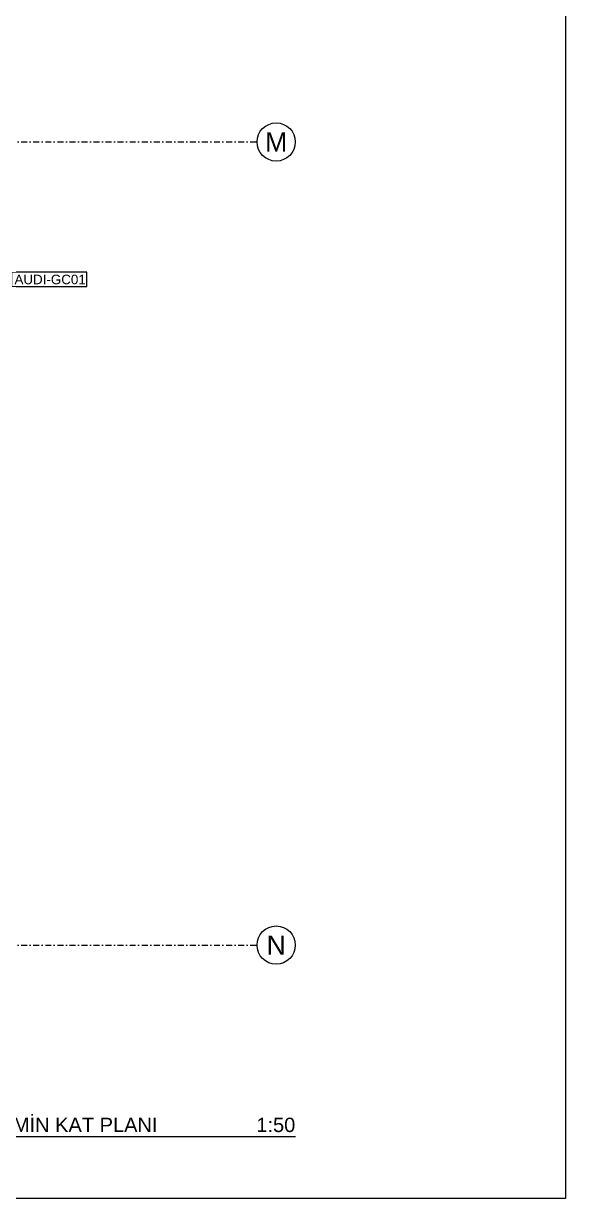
# Model space of a CAD drawing. Extents: x -1299 to 23780, y -3010 to 8106.
# Drawn here: x 4838 to 5405, y 80 to 1309 of the extents above; entities that cross this region are included whole.
import ezdxf
from ezdxf.enums import TextEntityAlignment as Align

# ---------------------------------------------------------------- set-up
doc = ezdxf.new("R2010")
doc.units = 0
doc.header["$LTSCALE"] = 25
doc.header["$MEASUREMENT"] = 0
doc.linetypes.add('DASHDOT2', pattern=[0.5, 0.25, -0.125, 0, -0.125])
doc.layers.get('0').update_dxf_attribs({"color": 9, "lineweight": 9})
for name, color, linetype, lineweight in [('10', 9, 'Continuous', 9), ('21', 9, 'Continuous', 9), ('22', 8, 'Continuous', 9), ('24', 9, 'DASHDOT2', 9), ('40A', 9, 'Continuous', 9)]:
    doc.layers.add(name, color=color, linetype=linetype, lineweight=lineweight)
doc.styles.add('Arial', font='arial.ttf', dxfattribs={"height": 2.5})
doc.styles.add('MuuM_TEXT-ITALIC', font='ARIALNI.TTF')

# ---------------------------------------------------------------- blocks, each defined once
blk = doc.blocks.new('0_drawinglabel')
blk.add_lwpolyline([(3, 0), (46.46, 0)])
blk.add_circle((0, 0), 3)
at = {"style": 'Arial'}
blk.add_attdef('CIZIMADI', text='', height=2, dxfattribs=at).set_placement((3.5, 0), align=Align.BOTTOM_LEFT)
blk.add_attdef('OLCEK', text='', height=2, dxfattribs=at).set_placement((46.46, 0), align=Align.BOTTOM_RIGHT)
blk.add_attdef('CIZIMNO', text='', height=2.5, dxfattribs=at).set_placement((0, 0), align=Align.MIDDLE)
at = {"style": 'MuuM_TEXT-ITALIC'}
blk.add_attdef('DRAWINGNAME', text='', height=2, dxfattribs=at).set_placement((3.5, -0.59), align=Align.TOP_LEFT)
blk.add_attdef('SCALE', text='', height=2, dxfattribs=at).set_placement((46.46, -0.59), align=Align.TOP_RIGHT)
blk = doc.blocks.new('0_wallno')
blk.add_lwpolyline([(-7.84, 1.5), (7.94, 1.5), (7.94, -1.5), (-7.84, -1.5)], close=True)
blk.add_lwpolyline([(7.94, 0), (16.13, 0)])
at = {"style": 'Arial'}
blk.add_attdef('GENISLIK', text='', height=2, dxfattribs=at).set_placement((8.44, 0), align=Align.BOTTOM_LEFT)
blk.add_attdef('DUVARNO', text='', height=2, dxfattribs=at).set_placement((0, 0), align=Align.MIDDLE_CENTER)
blk.add_attdef('YUKSEKLIK', text='', height=2, dxfattribs=at).set_placement((8.44, -0.5), align=Align.TOP_LEFT)
blk = doc.blocks.new('0_aks')
at = {"linetype": 'Continuous'}
blk.add_circle((0, 0), 2, dxfattribs=at)
at = {"style": 'Arial'}
blk.add_attdef('AKS', text='', height=2, dxfattribs=at).set_placement((0, 0), align=Align.MIDDLE_CENTER)
blk = doc.blocks.new('P-AKS_AUDI')
at = {"layer": '24'}
for points in [[(0, -1600), (360, -1600)], [(0, -2440), (360, -2440)]]:
    blk.add_lwpolyline(points, dxfattribs=at)
at = {"layer": '24', "xscale": 10, "yscale": 10, "zscale": 10}
for p, values in [((380, -1600), {'AKS': 'M'}), ((380, -2440), {'AKS': 'N'})]:
    blk.add_blockref('0_aks', p, dxfattribs=at).add_auto_attribs(values)
blk = doc.blocks.new('p-zemin kat')
at = {"layer": '24'}
blk.add_blockref('P-AKS_AUDI', (4722.5, 2785), dxfattribs=at)

msp = doc.modelspace()

# ---------------------------------------------------------------- linework, layer by layer
at = {"layer": '40A'}
msp.add_lwpolyline([(5405.1, 80), (80, 80), (80, 4125), (5405.1, 4125)], close=True, dxfattribs=at)

# ---------------------------------------------------------------- block references
at = {"layer": '10'}
msp.add_blockref('p-zemin kat', (0, 0), dxfattribs=at)
at = {"layer": '21'}
ref = msp.add_blockref('0_drawinglabel', (4774.1, 145), dxfattribs=dict(at, xscale=7.5, yscale=7.5, zscale=7.5))
ref.add_attrib('CIZIMNO', '01', dxfattribs={"layer": '0', "height": 18.75, "style": 'Arial'}).set_placement((4774.1, 145), align=Align.MIDDLE)
ref.add_attrib('CIZIMADI', 'ZEMİN KAT PLANI', dxfattribs={"layer": '0', "height": 15, "style": 'Arial'}).set_placement((4800.3, 145), align=Align.BOTTOM_LEFT)
ref.add_attrib('OLCEK', '1:50', dxfattribs={"layer": '0', "height": 15, "style": 'Arial'}).set_placement((5122.5, 145), align=Align.BOTTOM_RIGHT)
at = {"layer": '22'}
ref = msp.add_blockref('0_wallno', (4865.4, 1041.2), dxfattribs=dict(at, xscale=-5, yscale=5, zscale=5))
ref.add_attrib('DUVARNO', 'AUDI-GC01', dxfattribs={"layer": '0', "height": 10, "style": 'Arial'}).set_placement((4866.1, 1041.2), align=Align.MIDDLE_CENTER)

doc.saveas('drawing.dxf')
